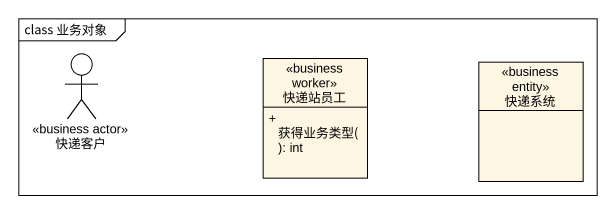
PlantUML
@startuml
mainframe class 业务对象
allowmixing
hide circle
hide empty members
skinparam classAttributeIconSize 0
actor 快递客户 <<business actor>>
class 快递站员工 <<business worker>> {
  + 获得业务类型(): int
}
class 快递系统 <<business entity>>
@enduml
